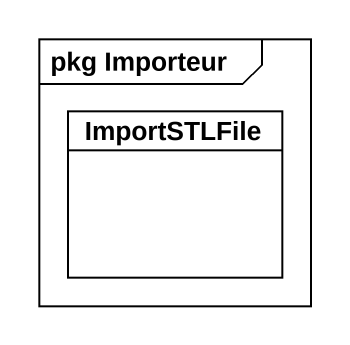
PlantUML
@startuml
mainframe pkg Importeur
hide circle
hide empty members
class ImportSTLFile
@enduml
